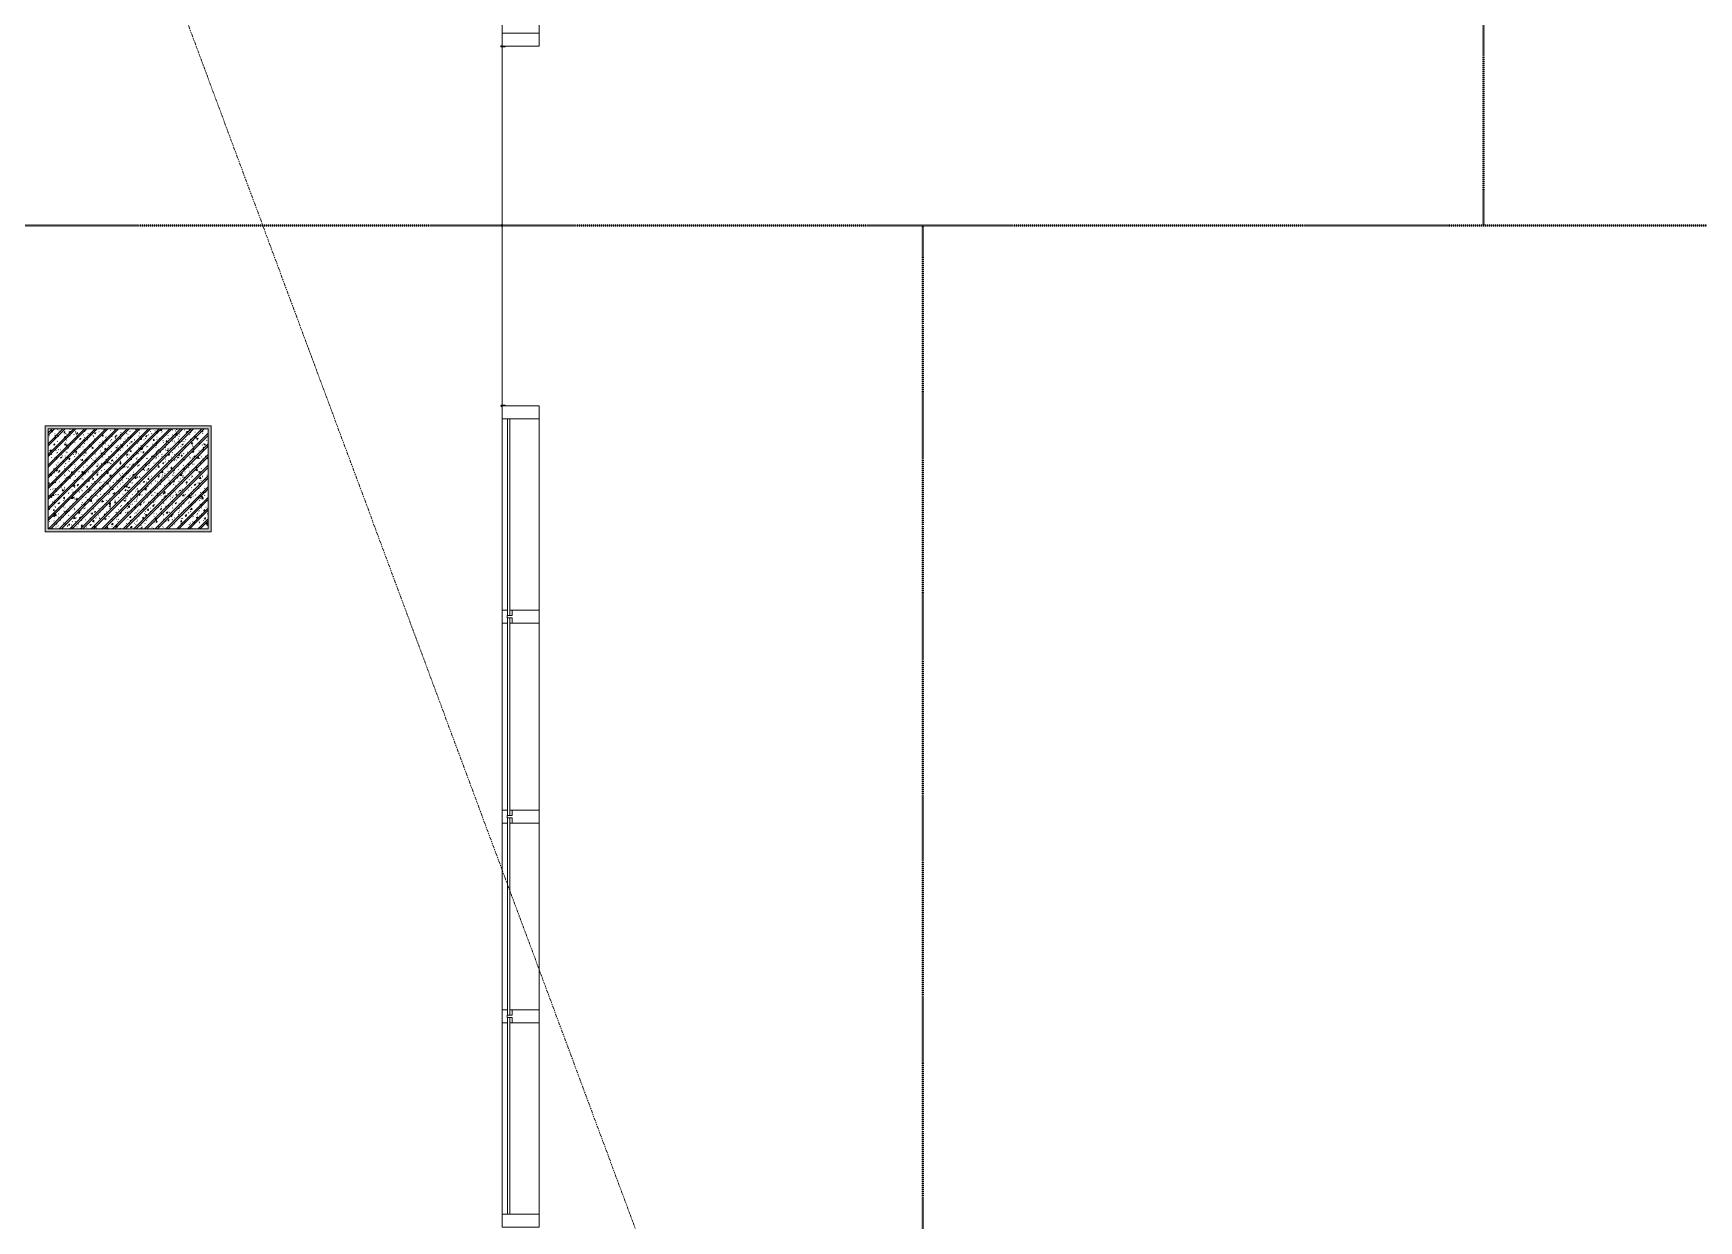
# Model space of a CAD drawing. Header units: millimetres. Extents: x -34669 to 32595, y 16058 to 152521.
# Drawn here: x -3865 to 4466, y 62435 to 68377 of the extents above; entities that cross this region are included whole.
import ezdxf

# ---------------------------------------------------------------- set-up
doc = ezdxf.new("R2010")
doc.units = ezdxf.units.MM
doc.linetypes.add('dash 1-1', pattern=[2, 1, -1])
doc.linetypes.add('Double dash', pattern=[42.8625, 15.875, -4.7625, 6.35, -4.7625, 6.35, -4.7625])
for name, color, linetype, lineweight in [('A-DETL', 90, 'Continuous', 5), ('A-DOOR', 31, 'Continuous', 5), ('A-FLOR', 192, 'Continuous', 5), ('A-GLAZ-CURT', 52, 'Continuous', 5), ('A-GLAZ-CWMG', 51, 'Continuous', 5), ('A-WALL', 113, 'Continuous', 5), ('A-WALL-PATT', 111, 'Continuous', 5), ('C-PROP-LINE', 91, 'Double dash', 9), ('S-COLS', 52, 'Continuous', 5)]:
    doc.layers.add(name, color=color, linetype=linetype, lineweight=lineweight)

# ---------------------------------------------------------------- blocks, each defined once
blk = doc.blocks.new('Rectangular Mullion - 185x65-11589327-5th Traffic Floor Plan - Pedestrian')
at = {"layer": 'A-GLAZ-CWMG'}
for p, q in [((-1519.9, 68647), (-1519.9, 68377.5)), ((-1334.9, 68377.5), (-1334.9, 68647))]:
    blk.add_line(p, q, dxfattribs=at)
blk = doc.blocks.new('Rectangular Mullion - 185x65-11403490-5th Traffic Floor Plan - Pedestrian')
at = {"layer": 'A-GLAZ-CWMG'}
for p, q in [((-65, 0), (0, 0)), ((-65, -185), (-65, 0)), ((0, 0), (0, -185)), ((0, -185), (-65, -185))]:
    blk.add_line(p, q, dxfattribs=at)
blk = doc.blocks.new('System Panel - Glass 12mm-fire-12430939-5th Traffic Floor Plan - Pedestrian')
at = {"layer": 'A-GLAZ-CURT'}
for p, q in [((492.1, 38.5), (-492.1, 38.5)), ((-492.1, 38.5), (-492.1, 26.5)), ((-492.1, 26.5), (492.1, 26.5)), ((492.1, 26.5), (492.1, 38.5))]:
    blk.add_line(p, q, dxfattribs=at)
blk = doc.blocks.new('System Panel - Glass 12mm-fire-12418115-5th Traffic Floor Plan - Pedestrian')
at = {"layer": 'A-GLAZ-CURT'}
for p, q in [((494, 38.5), (-494, 38.5)), ((-494, 38.5), (-494, 26.5)), ((-494, 26.5), (494, 26.5)), ((494, 26.5), (494, 38.5))]:
    blk.add_line(p, q, dxfattribs=at)
blk = doc.blocks.new('Rectangular Mullion - 185x65-11589457-5th Traffic Floor Plan - Pedestrian')
at = {"layer": 'A-GLAZ-CWMG'}
for p, q in [((-1519.9, 66447.5), (-1519.9, 65489.7)), ((-1334.9, 65489.7), (-1334.9, 66447.5)), ((-1493.4, 65489.7), (-1519.9, 65489.7)), ((-1469.9, 65489.7), (-1481.4, 65489.7))]:
    blk.add_line(p, q, dxfattribs=at)
blk = doc.blocks.new('Rectangular Mullion - 185x65-11551813-5th Traffic Floor Plan - Pedestrian')
at = {"layer": 'A-GLAZ-CWMG'}
for p, q in [((-1519.9, 65424.7), (-1493.4, 65424.7)), ((-1519.9, 65424.7), (-1519.9, 64489.7)), ((-1481.4, 65424.7), (-1469.9, 65424.7)), ((-1334.9, 64489.7), (-1334.9, 65424.7)), ((-1493.4, 64489.7), (-1519.9, 64489.7)), ((-1469.9, 64489.7), (-1481.4, 64489.7))]:
    blk.add_line(p, q, dxfattribs=at)
blk = doc.blocks.new('Rectangular Mullion - 185x65-V36-5th Traffic Floor Plan - Pedestrian')
at = {"layer": 'A-GLAZ-CWMG'}
for p, q in [((-1519.9, 63424.7), (-1493.4, 63424.7)), ((-1519.9, 63424.7), (-1519.9, 62467)), ((-1481.4, 63424.7), (-1469.9, 63424.7)), ((-1334.9, 62467), (-1334.9, 63424.7))]:
    blk.add_line(p, q, dxfattribs=at)
blk = doc.blocks.new('Rectangular Mullion - 185x65-11583894-5th Traffic Floor Plan - Pedestrian')
at = {"layer": 'A-GLAZ-CWMG'}
for p, q in [((-31.7, 0), (32.5, 0)), ((32.5, 0), (32.5, -185)), ((-32.5, -185), (-32.5, -16)), ((32.5, -185), (-32.5, -185))]:
    blk.add_line(p, q, dxfattribs=at)
blk = doc.blocks.new('Rectangular Mullion - 165X65-11589306-5th Traffic Floor Plan - Pedestrian')
at = {"layer": 'A-GLAZ-CWMG'}
for p, q in [((-32.5, -185), (-32.5, -50)), ((-32.5, -50), (-6, -50)), ((-6, -50), (-6, -25)), ((-6, -25), (6, -25)), ((6, -25), (6, -50)), ((6, -50), (32.5, -50)), ((32.5, -50), (32.5, -185)), ((32.5, -185), (-32.5, -185))]:
    blk.add_line(p, q, dxfattribs=at)
blk = doc.blocks.new('DP3-DF602-curtain - DP3-DF602-12112410-5th Traffic Floor Plan - Pedestrian')
at = {"layer": 'A-DOOR'}
for p, q in [((-897, 16), (-900, 16)), ((-900, 16), (-900, 1.6)), ((-897, -3), (-897, 16)), ((897, 16), (897, -3)), ((900, 16), (897, 16)), ((900, 1.6), (900, 16))]:
    blk.add_line(p, q, dxfattribs=at)
for centre, radius, start, end in [((-902.2, 1.7), 2.19, 300.92467, 356.93383), ((902.2, 1.7), 2.19, 183.06617, 239.07533), ((-900, -3), 3, 110.67889, 360), ((-900, -3), 3, 228.00647, 301.33621), ((-900, -3), 3, 228.00647, 301.33621), ((-900, -3), 3, 228.00647, 301.33621), ((-900, -3), 3, 228.00647, 301.33621), ((-900, -3), 3, 228.00647, 301.33621), ((-900, -3), 3, 228.00647, 301.33621), ((-900, -3), 3, 228.00647, 301.33621), ((900, -3), 3, 180, 69.32111), ((900, -3), 3, 238.66379, 311.99353), ((900, -3), 3, 238.66379, 311.99353), ((900, -3), 3, 238.66379, 311.99353), ((900, -3), 3, 238.66379, 311.99353), ((900, -3), 3, 238.66379, 311.99353), ((900, -3), 3, 238.66379, 311.99353), ((900, -3), 3, 238.66379, 311.99353)]:
    blk.add_arc(centre, radius, start, end, dxfattribs=at)
blk = doc.blocks.new('Rectangular Mullion - 185x65-V37-5th Traffic Floor Plan - Pedestrian')
at = {"layer": 'A-GLAZ-CWMG'}
for p, q in [((-32.5, 0), (31.7, 0)), ((-32.5, -185), (-32.5, 0)), ((32.5, -16), (32.5, -185)), ((32.5, -185), (-32.5, -185))]:
    blk.add_line(p, q, dxfattribs=at)
blk = doc.blocks.new('Family - ___-11746783-5th Traffic Floor Plan - Pedestrian')
at = {"layer": 'C-PROP-LINE'}
blk.add_line((-11634.4, 91437.6), (13173.4, 24608.5), dxfattribs=at)

msp = doc.modelspace()

# ---------------------------------------------------------------- hatches: boundary and pattern name
at = {"layer": 'A-WALL-PATT'}
for points in [[(-2989.9, 66397), (-2974.9, 66397), (-2974.9, 66412), (-3804.9, 66412), (-3804.9, 66397), (-3349, 66397)], [(-3789.9, 65897), (-3789.9, 66397), (-3804.9, 66397), (-3804.9, 65897)], [(-2974.9, 65882), (-2974.9, 66397), (-2989.9, 66397), (-2989.9, 65882)], [(-3804.9, 65882), (-2989.9, 65882), (-2989.9, 65897), (-3804.9, 65897)]]:
    msp.add_hatch(color=256, dxfattribs=at).paths.add_polyline_path(points)
at = {"layer": 'S-COLS'}
h = msp.add_hatch(dxfattribs=at)
h.set_pattern_fill('FP_1', color=256, style=0, pattern_type=2)
h.set_pattern_definition([(50, (0, 0), (63.763904, -5.57885), [6.668, -73.343]), (355, (0, 0), (-12.334876, 66.869514), [5.334, -58.674]), (100.451, (5.314, -0.465), (51.43036, 61.29098), [5.667, -62.332]), (46.184, (0, 17.78), (94.87722, -14.71484), [10.001, -110.014]), (96.636, (7.91, 16.55), (83.09115, 86.5993), [8.5, -93.497]), (351.184, (0, 17.78), (83.09204, 86.59928), [8.001, -88.011]), (21, (8.89, 13.335), (53.064487, -35.792726), [6.667, -73.342]), (326, (8.89, 13.335), (21.63066, 64.46546), [5.334, -58.674]), (71.451, (13.31, 10.35), (74.69646, 28.672367), [5.667, -62.332]), (37.5, (0, 0), (1.080413, 29.594271), [1.676, -56.286, 1.676, -57.887, -58.896]), (37.5, (0, 0), (1.080413, 29.594271), [-117.526, 1.676, -57.22]), (7.5, (0, 0), (23.386368, 35.063507), [1.676, -32.283, 1.676, -54.953, -22.447]), (7.5, (0, 0), (23.386368, 35.063507), [-90.589, 1.676, -20.771]), (327.5, (-19.825, 0), (47.456567, -2.005468), [1.676, -20.549, 1.676, -67.666, -92.011]), (327.5, (-19.825, 0), (47.456567, -2.005468), [-91.567, 1.676, -90.335]), (317.5, (-28.715, 0), (51.844948, 8.89904), [1.676, -27.216, 1.676, -44.374, -65.342]), (317.5, (-28.715, 0), (51.844948, 8.89904), [-74.943, 1.676, -63.665]), (45, (0, 0), (-26.715908, 26.715908), []), (45, (0, 10.89), (-26.715908, 26.715908), [])])
h.paths.add_polyline_path([(-3349, 65897), (-2989.9, 65897), (-2989.9, 66397), (-3789.9, 66397), (-3789.9, 65897)])

# ---------------------------------------------------------------- linework, layer by layer
at = {"layer": 'A-DETL', "linetype": 'dash 1-1', "lineweight": 40}
for p, q in [((3390.1, 69715.5), (3390.1, 67415.5)), ((12933.1, 67415.5), (-4709.9, 67415.5)), ((585.1, 32507.5), (585.1, 67415.5))]:
    msp.add_line(p, q, dxfattribs=at)
at = {"layer": 'A-FLOR'}
for p, q in [((-1519.9, 66515.5), (-1519.9, 68309.5)), ((-1519.9, 65424.7), (-1519.9, 65489.7)), ((-1519.9, 64424.7), (-1519.9, 64489.7)), ((-1519.9, 63424.7), (-1519.9, 63489.7))]:
    msp.add_line(p, q, dxfattribs=at)
at = {"layer": 'A-WALL', "lineweight": 15}
for p, q in [((-2974.9, 66412), (-3804.9, 66412)), ((-3804.9, 66412), (-3804.9, 65882)), ((-3789.9, 66397), (-2989.9, 66397)), ((-3789.9, 65897), (-3789.9, 66397)), ((-2989.9, 66397), (-2989.9, 65897)), ((-2974.9, 65882), (-2974.9, 66412)), ((-2989.9, 65897), (-3789.9, 65897)), ((-3804.9, 65882), (-2974.9, 65882))]:
    msp.add_line(p, q, dxfattribs=at)
at = {"layer": 'S-COLS', "lineweight": 15}
for p, q in [((-2989.9, 66397), (-3789.9, 66397)), ((-3789.9, 66397), (-3789.9, 65897)), ((-2989.9, 65897), (-2989.9, 66397)), ((-3789.9, 65897), (-2989.9, 65897))]:
    msp.add_line(p, q, dxfattribs=at)

# ---------------------------------------------------------------- block references
at = {"layer": 'A-DOOR', "rotation": 269.9999999999999}
msp.add_blockref('DP3-DF602-curtain - DP3-DF602-12112410-5th Traffic Floor Plan - Pedestrian', (-1519.9, 67412.5), dxfattribs=at)
at = {"layer": 'A-GLAZ-CURT', "rotation": 269.9999999999999}
for name, p in [('System Panel - Glass 12mm-fire-12430939-5th Traffic Floor Plan - Pedestrian', (-1519.9, 65955.4)), ('System Panel - Glass 12mm-fire-12418115-5th Traffic Floor Plan - Pedestrian', (-1519.9, 64957.2)), ('System Panel - Glass 12mm-fire-12418115-5th Traffic Floor Plan - Pedestrian', (-1519.9, 63957.2)), ('System Panel - Glass 12mm-fire-12430939-5th Traffic Floor Plan - Pedestrian', (-1519.9, 62959.1))]:
    msp.add_blockref(name, p, dxfattribs=at)
at = {"layer": 'A-GLAZ-CWMG'}
for name, p in [('Rectangular Mullion - 185x65-11589327-5th Traffic Floor Plan - Pedestrian', (0, 0)), ('Rectangular Mullion - 185x65-11589457-5th Traffic Floor Plan - Pedestrian', (0, 0)), ('Rectangular Mullion - 185x65-11551813-5th Traffic Floor Plan - Pedestrian', (0, 0)), ('Rectangular Mullion - 185x65-11551813-5th Traffic Floor Plan - Pedestrian', (0, -1000)), ('Rectangular Mullion - 185x65-V36-5th Traffic Floor Plan - Pedestrian', (0, 0))]:
    msp.add_blockref(name, p, dxfattribs=at)
at = {"layer": 'A-GLAZ-CWMG', "extrusion": (0, 0, -1), "rotation": 270.0000000000001}
for name, p in [('Rectangular Mullion - 185x65-V37-5th Traffic Floor Plan - Pedestrian', (1519.9, 68345)), ('Rectangular Mullion - 185x65-11583894-5th Traffic Floor Plan - Pedestrian', (1519.9, 66480)), ('Rectangular Mullion - 165X65-11589306-5th Traffic Floor Plan - Pedestrian', (1519.9, 65457.2)), ('Rectangular Mullion - 165X65-11589306-5th Traffic Floor Plan - Pedestrian', (1519.9, 64457.2)), ('Rectangular Mullion - 165X65-11589306-5th Traffic Floor Plan - Pedestrian', (1519.9, 63457.2)), ('Rectangular Mullion - 185x65-11403490-5th Traffic Floor Plan - Pedestrian', (1519.9, 62402))]:
    msp.add_blockref(name, p, dxfattribs=at)
at = {"layer": 'C-PROP-LINE'}
msp.add_blockref('Family - ___-11746783-5th Traffic Floor Plan - Pedestrian', (0, 0), dxfattribs=at)

doc.saveas('drawing.dxf')
